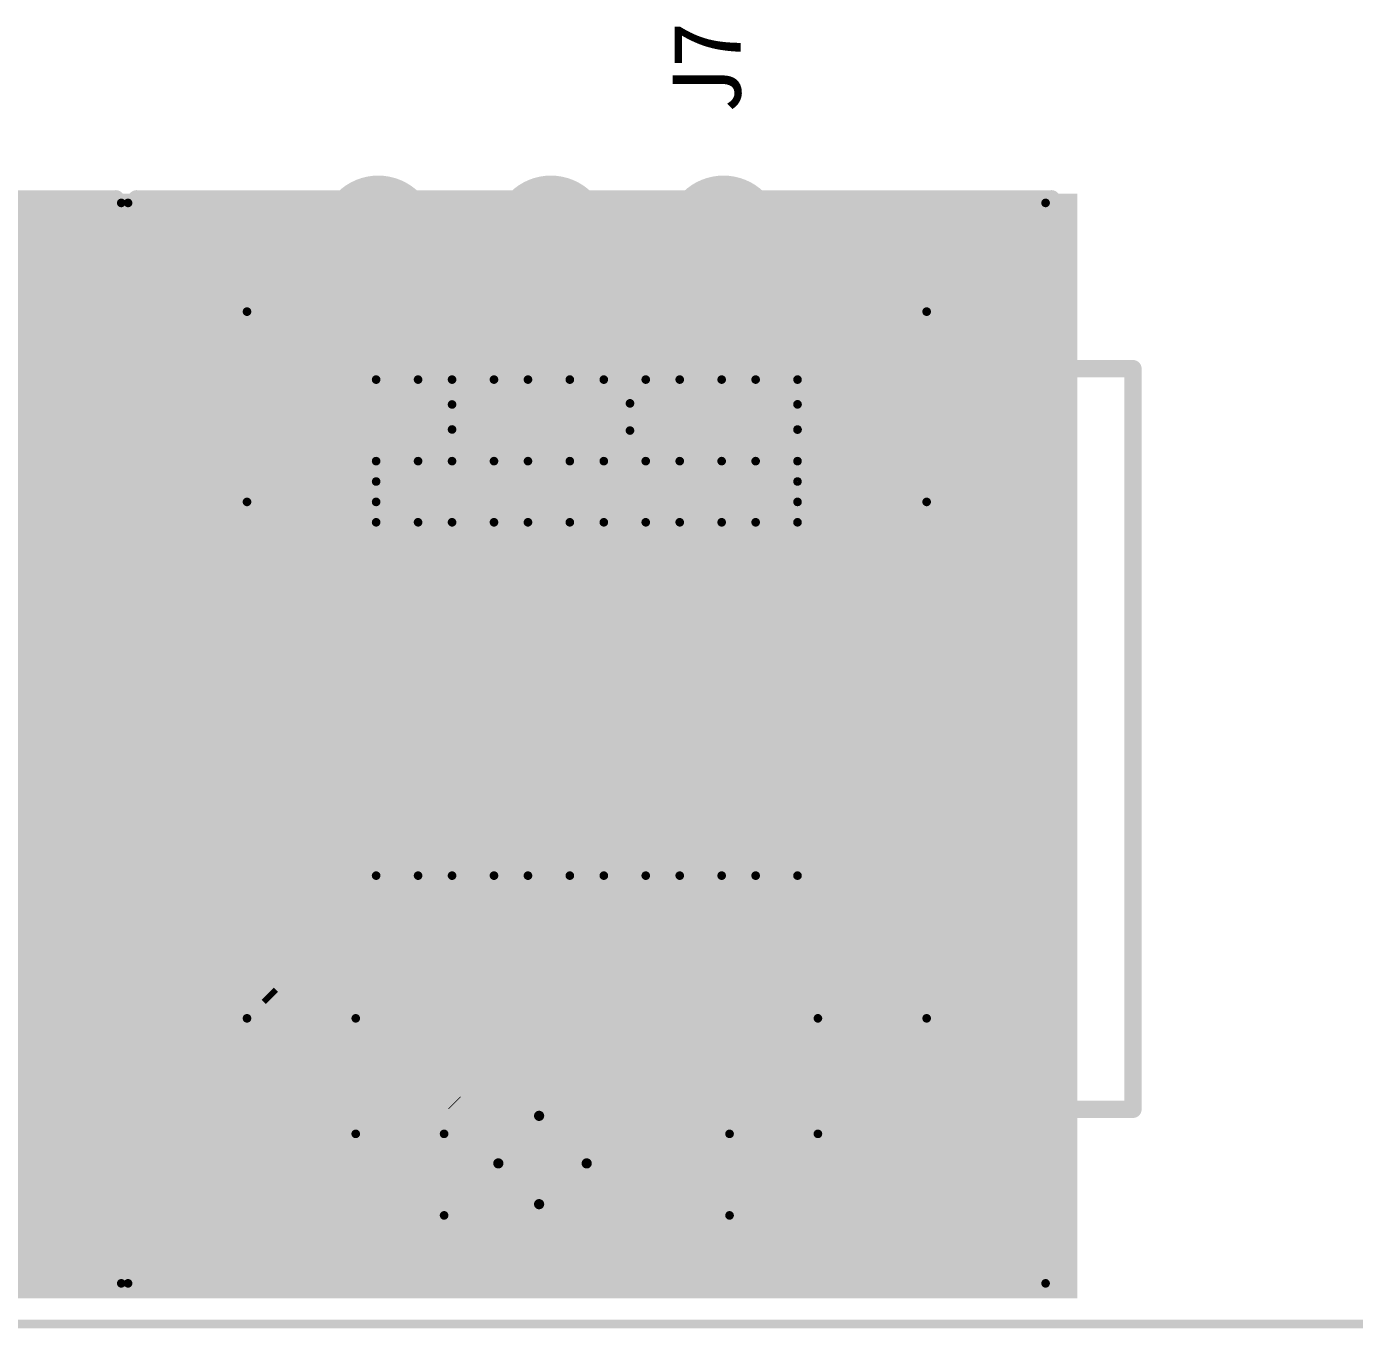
# Model space of a CAD drawing. Header units: millimetres. Extents: x 2043 to 2402, y 736 to 931.
# Drawn here: x 2241.62 to 2261.16, y 795.14 to 814.3 of the extents above; entities that cross this region are included whole.
import ezdxf

# ---------------------------------------------------------------- set-up
doc = ezdxf.new("R2010")
doc.units = ezdxf.units.MM
for name, color, linetype in [('BottomSolder', 6, 'Continuous'), ('TopOverlay', 2, 'Continuous'), ('TopSolder', 216, 'Continuous')]:
    doc.layers.add(name, color=color, linetype=linetype)
doc.styles.get("Standard").update_dxf_attribs({"font": '', "height": 0.8})
doc.styles.get('Standard').set_extended_font_data('SimHei')

# ---------------------------------------------------------------- blocks, each defined once
blk = doc.blocks.new('RJ11_10')
at = {"layer": 'BottomSolder'}
for points, const_width in [([(0.674, 4.978, 1), (2.526, 4.978, 1)], 1.852), ([(-5.326, 3.073, 1), (-4.474, 3.073, 1)], 0.852), ([(-7.866, 1.803, 1), (-7.014, 1.803, 1)], 0.852), ([(-5.326, 0.533, 1), (-4.474, 0.533, 1)], 0.852), ([(-7.866, -0.737, 1), (-7.014, -0.737, 1)], 0.852), ([(-5.326, -2.007, 1), (-4.474, -2.007, 1)], 0.852), ([(-7.866, -3.277, 1), (-7.014, -3.277, 1)], 0.852), ([(0.674, -5.182, 1), (2.526, -5.182, 1)], 1.852)]:
    blk.add_lwpolyline(points, format="xyb", close=True, dxfattribs=dict(at, const_width=const_width))
at = {"layer": 'TopOverlay', "const_width": 0.254}
for points in [[(5.45, 7.828), (-5.45, 7.828)], [(-5.45, 7.828), (-5.45, 6.628)], [(5.45, 7.828), (5.45, 6.628)], [(-7.95, 6.628), (-7.95, -6.832)], [(7.95, 6.628), (-7.95, 6.628)], [(7.95, 6.628), (7.95, -6.832)], [(-3.45, -4.902), (-3.45, 4.7)], [(3.75, 4.698), (-3.45, 4.7)], [(3.75, 4.698), (3.75, 3.708)], [(5.35, 3.698), (3.75, 3.708)], [(5.35, 3.698), (5.35, 1.956)], [(6.95, 1.948), (5.35, 1.956)], [(6.95, 1.948), (6.95, -2.152)], [(5.357, -2.152), (5.35, -2.159)], [(5.357, -2.152), (5.35, -2.159)], [(5.35, -2.159), (5.35, -3.902)], [(6.95, -2.152), (5.357, -2.152)], [(3.811, -3.902), (3.811, -4.841)], [(5.35, -3.902), (3.811, -3.902)], [(3.75, -4.902), (-3.45, -4.902)], [(3.811, -4.841), (3.75, -4.902)], [(7.95, -6.832), (-7.95, -6.832)], [(-5.45, -6.832), (-5.45, -8.032)], [(5.45, -6.832), (5.45, -8.032)], [(5.45, -8.032), (-5.45, -8.032)]]:
    blk.add_lwpolyline(points, dxfattribs=at)
at = {"layer": 'TopOverlay', "const_width": 0.127}
for points in [[(-5.514, 7.828, 1), (-5.387, 7.828, 1)], [(-5.514, 7.828, 1), (-5.387, 7.828, 1)], [(5.386, 7.828, 1), (5.513, 7.828, 1)], [(5.386, 7.828, 1), (5.513, 7.828, 1)], [(-8.014, 6.628, 1), (-7.887, 6.628, 1)], [(-8.014, 6.628, 1), (-7.887, 6.628, 1)], [(-5.514, 6.628, 1), (-5.387, 6.628, 1)], [(5.386, 6.628, 1), (5.513, 6.628, 1)], [(7.886, 6.628, 1), (8.013, 6.628, 1)], [(7.886, 6.628, 1), (8.013, 6.628, 1)], [(-3.514, 4.7, 1), (-3.387, 4.7, 1)], [(-3.514, 4.7, 1), (-3.387, 4.7, 1)], [(3.687, 4.698, 1), (3.814, 4.698, 1)], [(3.687, 4.698, 1), (3.814, 4.698, 1)], [(3.687, 3.708, 1), (3.814, 3.708, 1)], [(3.687, 3.708, 1), (3.814, 3.708, 1)], [(5.286, 3.698, 1), (5.413, 3.698, 1)], [(5.286, 3.698, 1), (5.413, 3.698, 1)], [(5.286, 1.956, 1), (5.413, 1.956, 1)], [(5.286, 1.956, 1), (5.413, 1.956, 1)], [(6.886, 1.948, 1), (7.013, 1.948, 1)], [(6.886, 1.948, 1), (7.013, 1.948, 1)], [(5.286, -2.159, 1), (5.413, -2.159, 1)], [(5.286, -2.159, 1), (5.413, -2.159, 1)], [(5.286, -2.159, 1), (5.413, -2.159, 1)], [(5.294, -2.152, 1), (5.421, -2.152, 1)], [(5.294, -2.152, 1), (5.421, -2.152, 1)], [(5.294, -2.152, 1), (5.421, -2.152, 1)], [(6.886, -2.152, 1), (7.013, -2.152, 1)], [(6.886, -2.152, 1), (7.013, -2.152, 1)], [(3.747, -3.902, 1), (3.874, -3.902, 1)], [(3.747, -3.902, 1), (3.874, -3.902, 1)], [(5.286, -3.902, 1), (5.413, -3.902, 1)], [(5.286, -3.902, 1), (5.413, -3.902, 1)], [(-3.514, -4.902, 1), (-3.387, -4.902, 1)], [(-3.514, -4.902, 1), (-3.387, -4.902, 1)], [(3.687, -4.902, 1), (3.814, -4.902, 1)], [(3.687, -4.902, 1), (3.814, -4.902, 1)], [(3.747, -4.841, 1), (3.874, -4.841, 1)], [(3.747, -4.841, 1), (3.874, -4.841, 1)], [(-8.014, -6.832, 1), (-7.887, -6.832, 1)], [(-8.014, -6.832, 1), (-7.887, -6.832, 1)], [(-5.514, -6.832, 1), (-5.387, -6.832, 1)], [(5.386, -6.832, 1), (5.513, -6.832, 1)], [(7.886, -6.832, 1), (8.013, -6.832, 1)], [(7.886, -6.832, 1), (8.013, -6.832, 1)], [(-5.514, -8.032, 1), (-5.387, -8.032, 1)], [(-5.514, -8.032, 1), (-5.387, -8.032, 1)], [(5.386, -8.032, 1), (5.513, -8.032, 1)], [(5.386, -8.032, 1), (5.513, -8.032, 1)]]:
    blk.add_lwpolyline(points, format="xyb", close=True, dxfattribs=at)
at = {"layer": 'TopSolder'}
for points, const_width in [([(0.674, 4.978, 1), (2.526, 4.978, 1)], 1.852), ([(-5.326, 3.073, 1), (-4.474, 3.073, 1)], 0.852), ([(-7.866, 1.803, 1), (-7.014, 1.803, 1)], 0.852), ([(-5.326, 0.533, 1), (-4.474, 0.533, 1)], 0.852), ([(-7.866, -0.737, 1), (-7.014, -0.737, 1)], 0.852), ([(-5.326, -2.007, 1), (-4.474, -2.007, 1)], 0.852), ([(-7.866, -3.277, 1), (-7.014, -3.277, 1)], 0.852), ([(0.674, -5.182, 1), (2.526, -5.182, 1)], 1.852)]:
    blk.add_lwpolyline(points, format="xyb", close=True, dxfattribs=dict(at, const_width=const_width))
blk = doc.blocks.new('RJ11_11')
at = {"layer": 'BottomSolder'}
for points, const_width in [([(0.674, 4.978, 1), (2.526, 4.978, 1)], 1.852), ([(-5.326, 3.073, 1), (-4.474, 3.073, 1)], 0.852), ([(-7.866, 1.803, 1), (-7.014, 1.803, 1)], 0.852), ([(-5.326, 0.533, 1), (-4.474, 0.533, 1)], 0.852), ([(-7.866, -0.737, 1), (-7.014, -0.737, 1)], 0.852), ([(-5.326, -2.007, 1), (-4.474, -2.007, 1)], 0.852), ([(-7.866, -3.277, 1), (-7.014, -3.277, 1)], 0.852), ([(0.674, -5.182, 1), (2.526, -5.182, 1)], 1.852)]:
    blk.add_lwpolyline(points, format="xyb", close=True, dxfattribs=dict(at, const_width=const_width))
at = {"layer": 'TopOverlay', "const_width": 0.254}
for points in [[(5.45, 7.828), (-5.45, 7.828)], [(-5.45, 7.828), (-5.45, 6.628)], [(5.45, 7.828), (5.45, 6.628)], [(-7.95, 6.628), (-7.95, -6.832)], [(7.95, 6.628), (-7.95, 6.628)], [(7.95, 6.628), (7.95, -6.832)], [(-3.45, -4.902), (-3.45, 4.7)], [(3.75, 4.698), (-3.45, 4.7)], [(3.75, 4.698), (3.75, 3.708)], [(5.35, 3.698), (3.75, 3.708)], [(5.35, 3.698), (5.35, 1.956)], [(6.95, 1.948), (5.35, 1.956)], [(6.95, 1.948), (6.95, -2.152)], [(5.357, -2.152), (5.35, -2.159)], [(5.357, -2.152), (5.35, -2.159)], [(5.35, -2.159), (5.35, -3.902)], [(6.95, -2.152), (5.357, -2.152)], [(3.811, -3.902), (3.811, -4.841)], [(5.35, -3.902), (3.811, -3.902)], [(3.75, -4.902), (-3.45, -4.902)], [(3.811, -4.841), (3.75, -4.902)], [(7.95, -6.832), (-7.95, -6.832)], [(-5.45, -6.832), (-5.45, -8.032)], [(5.45, -6.832), (5.45, -8.032)], [(5.45, -8.032), (-5.45, -8.032)]]:
    blk.add_lwpolyline(points, dxfattribs=at)
at = {"layer": 'TopOverlay', "const_width": 0.127}
for points in [[(-5.514, 7.828, 1), (-5.387, 7.828, 1)], [(-5.514, 7.828, 1), (-5.387, 7.828, 1)], [(5.386, 7.828, 1), (5.513, 7.828, 1)], [(5.386, 7.828, 1), (5.513, 7.828, 1)], [(-8.014, 6.628, 1), (-7.887, 6.628, 1)], [(-8.014, 6.628, 1), (-7.887, 6.628, 1)], [(-5.514, 6.628, 1), (-5.387, 6.628, 1)], [(5.386, 6.628, 1), (5.513, 6.628, 1)], [(7.886, 6.628, 1), (8.013, 6.628, 1)], [(7.886, 6.628, 1), (8.013, 6.628, 1)], [(-3.514, 4.7, 1), (-3.387, 4.7, 1)], [(-3.514, 4.7, 1), (-3.387, 4.7, 1)], [(3.687, 4.698, 1), (3.814, 4.698, 1)], [(3.687, 4.698, 1), (3.814, 4.698, 1)], [(3.687, 3.708, 1), (3.814, 3.708, 1)], [(3.687, 3.708, 1), (3.814, 3.708, 1)], [(5.286, 3.698, 1), (5.413, 3.698, 1)], [(5.286, 3.698, 1), (5.413, 3.698, 1)], [(5.286, 1.956, 1), (5.413, 1.956, 1)], [(5.286, 1.956, 1), (5.413, 1.956, 1)], [(6.886, 1.948, 1), (7.013, 1.948, 1)], [(6.886, 1.948, 1), (7.013, 1.948, 1)], [(5.286, -2.159, 1), (5.413, -2.159, 1)], [(5.286, -2.159, 1), (5.413, -2.159, 1)], [(5.286, -2.159, 1), (5.413, -2.159, 1)], [(5.294, -2.152, 1), (5.421, -2.152, 1)], [(5.294, -2.152, 1), (5.421, -2.152, 1)], [(5.294, -2.152, 1), (5.421, -2.152, 1)], [(6.886, -2.152, 1), (7.013, -2.152, 1)], [(6.886, -2.152, 1), (7.013, -2.152, 1)], [(3.747, -3.902, 1), (3.874, -3.902, 1)], [(3.747, -3.902, 1), (3.874, -3.902, 1)], [(5.286, -3.902, 1), (5.413, -3.902, 1)], [(5.286, -3.902, 1), (5.413, -3.902, 1)], [(-3.514, -4.902, 1), (-3.387, -4.902, 1)], [(-3.514, -4.902, 1), (-3.387, -4.902, 1)], [(3.687, -4.902, 1), (3.814, -4.902, 1)], [(3.687, -4.902, 1), (3.814, -4.902, 1)], [(3.747, -4.841, 1), (3.874, -4.841, 1)], [(3.747, -4.841, 1), (3.874, -4.841, 1)], [(-8.014, -6.832, 1), (-7.887, -6.832, 1)], [(-8.014, -6.832, 1), (-7.887, -6.832, 1)], [(-5.514, -6.832, 1), (-5.387, -6.832, 1)], [(5.386, -6.832, 1), (5.513, -6.832, 1)], [(7.886, -6.832, 1), (8.013, -6.832, 1)], [(7.886, -6.832, 1), (8.013, -6.832, 1)], [(-5.514, -8.032, 1), (-5.387, -8.032, 1)], [(-5.514, -8.032, 1), (-5.387, -8.032, 1)], [(5.386, -8.032, 1), (5.513, -8.032, 1)], [(5.386, -8.032, 1), (5.513, -8.032, 1)]]:
    blk.add_lwpolyline(points, format="xyb", close=True, dxfattribs=at)
at = {"layer": 'TopSolder'}
for points, const_width in [([(0.674, 4.978, 1), (2.526, 4.978, 1)], 1.852), ([(-5.326, 3.073, 1), (-4.474, 3.073, 1)], 0.852), ([(-7.866, 1.803, 1), (-7.014, 1.803, 1)], 0.852), ([(-5.326, 0.533, 1), (-4.474, 0.533, 1)], 0.852), ([(-7.866, -0.737, 1), (-7.014, -0.737, 1)], 0.852), ([(-5.326, -2.007, 1), (-4.474, -2.007, 1)], 0.852), ([(-7.866, -3.277, 1), (-7.014, -3.277, 1)], 0.852), ([(0.674, -5.182, 1), (2.526, -5.182, 1)], 1.852)]:
    blk.add_lwpolyline(points, format="xyb", close=True, dxfattribs=dict(at, const_width=const_width))

msp = doc.modelspace()

# ---------------------------------------------------------------- linework, layer by layer
at = {"color": 7}
for points, const_width in [([(2243.015, 811.703), (2229.515, 811.703)], 0.128), ([(2243.015, 811.703), (2229.515, 811.703)], 0.128), ([(2243.015, 795.803), (2243.015, 811.703)], 0.128), ([(2243.115, 795.803), (2243.115, 811.703)], 0.128), ([(2256.615, 811.703), (2243.115, 811.703)], 0.128), ([(2256.615, 811.703), (2243.115, 811.703)], 0.128), ([(2256.615, 795.803), (2256.615, 811.703)], 0.128), ([(2256.615, 795.803), (2256.615, 811.703)], 0.128), ([(2244.865, 799.703), (2244.865, 810.103)], 0.128), ([(2254.865, 810.103), (2244.865, 810.103)], 0.128), ([(2244.865, 799.703), (2244.865, 810.103)], 0.128), ([(2254.865, 810.103), (2244.865, 810.103)], 0.128), ([(2254.865, 799.703), (2254.865, 810.103)], 0.128), ([(2254.865, 799.703), (2254.865, 810.103)], 0.128), ([(2246.765, 807.303), (2246.765, 809.103)], 0.128), ([(2252.965, 809.103), (2246.765, 809.103)], 0.128), ([(2246.765, 807.303), (2246.765, 809.103)], 0.128), ([(2252.965, 809.103), (2246.765, 809.103)], 0.128), ([(2247.382, 807.903), (2247.382, 809.103)], 0.128), ([(2247.382, 807.903), (2247.382, 809.103)], 0.128), ([(2247.882, 807.903), (2247.882, 809.103)], 0.128), ([(2247.882, 807.903), (2247.882, 809.103)], 0.128), ([(2248.499, 807.903), (2248.499, 809.103)], 0.128), ([(2248.499, 807.903), (2248.499, 809.103)], 0.128), ([(2248.999, 807.903), (2248.999, 809.103)], 0.128), ([(2248.999, 807.903), (2248.999, 809.103)], 0.128), ([(2249.615, 807.903), (2249.615, 809.103)], 0.128), ([(2249.615, 807.903), (2249.615, 809.103)], 0.128), ([(2250.115, 807.903), (2250.115, 809.103)], 0.128), ([(2250.115, 807.903), (2250.115, 809.103)], 0.128), ([(2250.732, 807.903), (2250.732, 809.103)], 0.128), ([(2250.732, 807.903), (2250.732, 809.103)], 0.128), ([(2251.232, 807.903), (2251.232, 809.103)], 0.128), ([(2251.232, 807.903), (2251.232, 809.103)], 0.128), ([(2251.849, 807.903), (2251.849, 809.103)], 0.128), ([(2251.849, 807.903), (2251.849, 809.103)], 0.128), ([(2252.349, 807.903), (2252.349, 809.103)], 0.128), ([(2252.349, 807.903), (2252.349, 809.103)], 0.128), ([(2252.965, 807.303), (2252.965, 809.103)], 0.128), ([(2252.965, 807.303), (2252.965, 809.103)], 0.128), ([(2247.382, 807.903), (2246.765, 807.903)], 0.128), ([(2247.382, 807.903), (2246.765, 807.903)], 0.128), ([(2248.499, 807.903), (2247.882, 807.903)], 0.128), ([(2248.499, 807.903), (2247.882, 807.903)], 0.128), ([(2249.615, 807.903), (2248.999, 807.903)], 0.128), ([(2249.615, 807.903), (2248.999, 807.903)], 0.128), ([(2250.732, 807.903), (2250.115, 807.903)], 0.128), ([(2250.732, 807.903), (2250.115, 807.903)], 0.128), ([(2251.849, 807.903), (2251.232, 807.903)], 0.128), ([(2251.849, 807.903), (2251.232, 807.903)], 0.128), ([(2252.965, 807.903), (2252.349, 807.903)], 0.128), ([(2252.965, 807.903), (2252.349, 807.903)], 0.128), ([(2252.965, 807.603), (2246.765, 807.603)], 0.128), ([(2252.965, 807.603), (2246.765, 807.603)], 0.128), ([(2246.765, 807.303), (2244.865, 807.303)], 0.128), ([(2246.765, 807.303), (2244.865, 807.303)], 0.128), ([(2254.865, 807.303), (2252.965, 807.303)], 0.128), ([(2254.865, 807.303), (2252.965, 807.303)], 0.128), ([(2246.765, 801.803), (2246.765, 807.003)], 0.128), ([(2247.382, 807.003), (2246.765, 807.003)], 0.128), ([(2246.765, 801.803), (2246.765, 807.003)], 0.128), ([(2247.382, 807.003), (2246.765, 807.003)], 0.128), ([(2247.382, 801.803), (2247.382, 807.003)], 0.128), ([(2247.382, 801.803), (2247.382, 807.003)], 0.128), ([(2247.882, 801.803), (2247.882, 807.003)], 0.128), ([(2248.499, 807.003), (2247.882, 807.003)], 0.128), ([(2247.882, 801.803), (2247.882, 807.003)], 0.128), ([(2248.499, 807.003), (2247.882, 807.003)], 0.128), ([(2248.499, 801.803), (2248.499, 807.003)], 0.128), ([(2248.499, 801.803), (2248.499, 807.003)], 0.128), ([(2248.999, 801.803), (2248.999, 807.003)], 0.128), ([(2249.615, 807.003), (2248.999, 807.003)], 0.128), ([(2248.999, 801.803), (2248.999, 807.003)], 0.128), ([(2249.615, 807.003), (2248.999, 807.003)], 0.128), ([(2249.615, 801.803), (2249.615, 807.003)], 0.128), ([(2249.615, 801.803), (2249.615, 807.003)], 0.128), ([(2250.115, 801.803), (2250.115, 807.003)], 0.128), ([(2250.732, 807.003), (2250.115, 807.003)], 0.128), ([(2250.115, 801.803), (2250.115, 807.003)], 0.128), ([(2250.732, 807.003), (2250.115, 807.003)], 0.128), ([(2250.732, 801.803), (2250.732, 807.003)], 0.128), ([(2250.732, 801.803), (2250.732, 807.003)], 0.128), ([(2251.232, 801.803), (2251.232, 807.003)], 0.128), ([(2251.849, 807.003), (2251.232, 807.003)], 0.128), ([(2251.232, 801.803), (2251.232, 807.003)], 0.128), ([(2251.849, 807.003), (2251.232, 807.003)], 0.128), ([(2251.849, 801.803), (2251.849, 807.003)], 0.128), ([(2251.849, 801.803), (2251.849, 807.003)], 0.128), ([(2252.349, 801.803), (2252.349, 807.003)], 0.128), ([(2252.965, 807.003), (2252.349, 807.003)], 0.128), ([(2252.349, 801.803), (2252.349, 807.003)], 0.128), ([(2252.965, 807.003), (2252.349, 807.003)], 0.128), ([(2252.965, 801.803), (2252.965, 807.003)], 0.128), ([(2252.965, 801.803), (2252.965, 807.003)], 0.128), ([(2247.382, 801.803), (2246.765, 801.803)], 0.128), ([(2247.382, 801.803), (2246.765, 801.803)], 0.128), ([(2248.499, 801.803), (2247.882, 801.803)], 0.128), ([(2248.499, 801.803), (2247.882, 801.803)], 0.128), ([(2249.615, 801.803), (2248.999, 801.803)], 0.128), ([(2249.615, 801.803), (2248.999, 801.803)], 0.128), ([(2250.732, 801.803), (2250.115, 801.803)], 0.128), ([(2250.732, 801.803), (2250.115, 801.803)], 0.128), ([(2251.849, 801.803), (2251.232, 801.803)], 0.128), ([(2251.849, 801.803), (2251.232, 801.803)], 0.128), ([(2252.965, 801.803), (2252.349, 801.803)], 0.128), ([(2252.965, 801.803), (2252.349, 801.803)], 0.128), ([(2246.465, 799.703), (2244.865, 799.703)], 0.128), ([(2246.465, 799.703), (2244.865, 799.703)], 0.128), ([(2246.465, 798.003), (2246.465, 799.703)], 0.128), ([(2246.465, 798.003), (2246.465, 799.703)], 0.128), ([(2253.265, 798.003), (2253.265, 799.703)], 0.128), ([(2254.865, 799.703), (2253.265, 799.703)], 0.128), ([(2253.265, 798.003), (2253.265, 799.703)], 0.128), ([(2254.865, 799.703), (2253.265, 799.703)], 0.128), ([(2249.163, 796.967), (2249.163, 798.267)], 0.15), ([(2247.765, 798.003), (2246.465, 798.003)], 0.128), ([(2247.765, 798.003), (2246.465, 798.003)], 0.128), ([(2247.765, 796.803), (2247.765, 798.003)], 0.128), ([(2247.765, 796.803), (2247.765, 798.003)], 0.128), ([(2251.965, 796.803), (2251.965, 798.003)], 0.128), ([(2253.265, 798.003), (2251.965, 798.003)], 0.128), ([(2251.965, 796.803), (2251.965, 798.003)], 0.128), ([(2253.265, 798.003), (2251.965, 798.003)], 0.128), ([(2249.863, 797.567), (2248.563, 797.567)], 0.15), ([(2251.965, 796.803), (2247.765, 796.803)], 0.128), ([(2251.965, 796.803), (2247.765, 796.803)], 0.128), ([(2243.015, 795.803), (2229.515, 795.803)], 0.128), ([(2256.615, 795.803), (2243.115, 795.803)], 0.128), ([(2256.615, 795.803), (2243.115, 795.803)], 0.128), ([(2298.815, 795.203), (2083.815, 795.203)], 0.128)]:
    msp.add_lwpolyline(points, dxfattribs=dict(at, const_width=const_width))
for points, const_width in [([(2243.015, 811.671, 1), (2243.015, 811.734, 1)], 0.0638), ([(2243.015, 811.671, 1), (2243.015, 811.734, 1)], 0.0638), ([(2243.015, 811.671, 1), (2243.015, 811.734, 1)], 0.0638), ([(2243.115, 811.671, 1), (2243.115, 811.734, 1)], 0.0638), ([(2243.115, 811.671, 1), (2243.115, 811.734, 1)], 0.0638), ([(2243.115, 811.671, 1), (2243.115, 811.734, 1)], 0.0638), ([(2256.615, 811.671, 1), (2256.615, 811.734, 1)], 0.0638), ([(2256.615, 811.671, 1), (2256.615, 811.734, 1)], 0.0638), ([(2256.615, 811.671, 1), (2256.615, 811.734, 1)], 0.0638), ([(2256.615, 811.671, 1), (2256.615, 811.734, 1)], 0.0638), ([(2244.865, 810.071, 1), (2244.865, 810.134, 1)], 0.0638), ([(2244.865, 810.071, 1), (2244.865, 810.134, 1)], 0.0638), ([(2244.865, 810.071, 1), (2244.865, 810.134, 1)], 0.0638), ([(2244.865, 810.071, 1), (2244.865, 810.134, 1)], 0.0638), ([(2254.865, 810.071, 1), (2254.865, 810.134, 1)], 0.0638), ([(2254.865, 810.071, 1), (2254.865, 810.134, 1)], 0.0638), ([(2254.865, 810.071, 1), (2254.865, 810.134, 1)], 0.0638), ([(2254.865, 810.071, 1), (2254.865, 810.134, 1)], 0.0638), ([(2246.765, 809.071, 1), (2246.765, 809.134, 1)], 0.0638), ([(2246.765, 809.071, 1), (2246.765, 809.134, 1)], 0.0638), ([(2246.765, 809.071, 1), (2246.765, 809.134, 1)], 0.0638), ([(2246.765, 809.071, 1), (2246.765, 809.134, 1)], 0.0638), ([(2247.382, 809.071, 1), (2247.382, 809.134, 1)], 0.0638), ([(2247.382, 809.071, 1), (2247.382, 809.134, 1)], 0.0638), ([(2247.882, 809.071, 1), (2247.882, 809.134, 1)], 0.0638), ([(2247.882, 809.071, 1), (2247.882, 809.134, 1)], 0.0638), ([(2248.499, 809.071, 1), (2248.499, 809.134, 1)], 0.0638), ([(2248.499, 809.071, 1), (2248.499, 809.134, 1)], 0.0638), ([(2248.999, 809.071, 1), (2248.999, 809.134, 1)], 0.0638), ([(2248.999, 809.071, 1), (2248.999, 809.134, 1)], 0.0638), ([(2249.615, 809.071, 1), (2249.615, 809.134, 1)], 0.0638), ([(2249.615, 809.071, 1), (2249.615, 809.134, 1)], 0.0638), ([(2250.115, 809.071, 1), (2250.115, 809.134, 1)], 0.0638), ([(2250.115, 809.071, 1), (2250.115, 809.134, 1)], 0.0638), ([(2250.732, 809.071, 1), (2250.732, 809.134, 1)], 0.0638), ([(2250.732, 809.071, 1), (2250.732, 809.134, 1)], 0.0638), ([(2251.232, 809.071, 1), (2251.232, 809.134, 1)], 0.0638), ([(2251.232, 809.071, 1), (2251.232, 809.134, 1)], 0.0638), ([(2251.849, 809.071, 1), (2251.849, 809.134, 1)], 0.0638), ([(2251.849, 809.071, 1), (2251.849, 809.134, 1)], 0.0638), ([(2252.349, 809.071, 1), (2252.349, 809.134, 1)], 0.0638), ([(2252.349, 809.071, 1), (2252.349, 809.134, 1)], 0.0638), ([(2252.965, 809.071, 1), (2252.965, 809.134, 1)], 0.0638), ([(2252.965, 809.071, 1), (2252.965, 809.134, 1)], 0.0638), ([(2252.965, 809.071, 1), (2252.965, 809.134, 1)], 0.0638), ([(2252.965, 809.071, 1), (2252.965, 809.134, 1)], 0.0638), ([(2247.882, 808.705, 1), (2247.882, 808.768, 1)], 0.0638), ([(2247.882, 808.705, 1), (2247.882, 808.768, 1)], 0.0638), ([(2250.5, 808.753, 1), (2250.5, 808.353, 1)], 0.128), ([(2250.5, 808.753, 1), (2250.5, 808.353, 1)], 0.128), ([(2250.5, 808.721, 1), (2250.5, 808.784, 1)], 0.0638), ([(2250.5, 808.721, 1), (2250.5, 808.784, 1)], 0.0638), ([(2252.965, 808.706, 1), (2252.965, 808.77, 1)], 0.0638), ([(2252.965, 808.706, 1), (2252.965, 808.77, 1)], 0.0638), ([(2247.882, 808.337, 1), (2247.882, 808.4, 1)], 0.0638), ([(2247.882, 808.337, 1), (2247.882, 808.4, 1)], 0.0638), ([(2250.5, 808.321, 1), (2250.5, 808.384, 1)], 0.0638), ([(2250.5, 808.321, 1), (2250.5, 808.384, 1)], 0.0638), ([(2252.965, 808.335, 1), (2252.965, 808.399, 1)], 0.0638), ([(2252.965, 808.335, 1), (2252.965, 808.399, 1)], 0.0638), ([(2246.765, 807.871, 1), (2246.765, 807.934, 1)], 0.0638), ([(2246.765, 807.871, 1), (2246.765, 807.934, 1)], 0.0638), ([(2247.382, 807.871, 1), (2247.382, 807.934, 1)], 0.0638), ([(2247.382, 807.871, 1), (2247.382, 807.934, 1)], 0.0638), ([(2247.382, 807.871, 1), (2247.382, 807.934, 1)], 0.0638), ([(2247.382, 807.871, 1), (2247.382, 807.934, 1)], 0.0638), ([(2247.882, 807.871, 1), (2247.882, 807.934, 1)], 0.0638), ([(2247.882, 807.871, 1), (2247.882, 807.934, 1)], 0.0638), ([(2247.882, 807.871, 1), (2247.882, 807.934, 1)], 0.0638), ([(2247.882, 807.871, 1), (2247.882, 807.934, 1)], 0.0638), ([(2248.499, 807.871, 1), (2248.499, 807.934, 1)], 0.0638), ([(2248.499, 807.871, 1), (2248.499, 807.934, 1)], 0.0638), ([(2248.499, 807.871, 1), (2248.499, 807.934, 1)], 0.0638), ([(2248.499, 807.871, 1), (2248.499, 807.934, 1)], 0.0638), ([(2248.999, 807.871, 1), (2248.999, 807.934, 1)], 0.0638), ([(2248.999, 807.871, 1), (2248.999, 807.934, 1)], 0.0638), ([(2248.999, 807.871, 1), (2248.999, 807.934, 1)], 0.0638), ([(2248.999, 807.871, 1), (2248.999, 807.934, 1)], 0.0638), ([(2249.615, 807.871, 1), (2249.615, 807.934, 1)], 0.0638), ([(2249.615, 807.871, 1), (2249.615, 807.934, 1)], 0.0638), ([(2249.615, 807.871, 1), (2249.615, 807.934, 1)], 0.0638), ([(2249.615, 807.871, 1), (2249.615, 807.934, 1)], 0.0638), ([(2250.115, 807.871, 1), (2250.115, 807.934, 1)], 0.0638), ([(2250.115, 807.871, 1), (2250.115, 807.934, 1)], 0.0638), ([(2250.115, 807.871, 1), (2250.115, 807.934, 1)], 0.0638), ([(2250.115, 807.871, 1), (2250.115, 807.934, 1)], 0.0638), ([(2250.732, 807.871, 1), (2250.732, 807.934, 1)], 0.0638), ([(2250.732, 807.871, 1), (2250.732, 807.934, 1)], 0.0638), ([(2250.732, 807.871, 1), (2250.732, 807.934, 1)], 0.0638), ([(2250.732, 807.871, 1), (2250.732, 807.934, 1)], 0.0638), ([(2251.232, 807.871, 1), (2251.232, 807.934, 1)], 0.0638), ([(2251.232, 807.871, 1), (2251.232, 807.934, 1)], 0.0638), ([(2251.232, 807.871, 1), (2251.232, 807.934, 1)], 0.0638), ([(2251.232, 807.871, 1), (2251.232, 807.934, 1)], 0.0638), ([(2251.849, 807.871, 1), (2251.849, 807.934, 1)], 0.0638), ([(2251.849, 807.871, 1), (2251.849, 807.934, 1)], 0.0638), ([(2251.849, 807.871, 1), (2251.849, 807.934, 1)], 0.0638), ([(2251.849, 807.871, 1), (2251.849, 807.934, 1)], 0.0638), ([(2252.349, 807.871, 1), (2252.349, 807.934, 1)], 0.0638), ([(2252.349, 807.871, 1), (2252.349, 807.934, 1)], 0.0638), ([(2252.349, 807.871, 1), (2252.349, 807.934, 1)], 0.0638), ([(2252.349, 807.871, 1), (2252.349, 807.934, 1)], 0.0638), ([(2252.965, 807.871, 1), (2252.965, 807.934, 1)], 0.0638), ([(2252.965, 807.871, 1), (2252.965, 807.934, 1)], 0.0638), ([(2246.765, 807.571, 1), (2246.765, 807.634, 1)], 0.0638), ([(2246.765, 807.571, 1), (2246.765, 807.634, 1)], 0.0638), ([(2252.965, 807.571, 1), (2252.965, 807.634, 1)], 0.0638), ([(2252.965, 807.571, 1), (2252.965, 807.634, 1)], 0.0638), ([(2244.865, 807.271, 1), (2244.865, 807.334, 1)], 0.0638), ([(2244.865, 807.271, 1), (2244.865, 807.334, 1)], 0.0638), ([(2246.765, 807.271, 1), (2246.765, 807.334, 1)], 0.0638), ([(2246.765, 807.271, 1), (2246.765, 807.334, 1)], 0.0638), ([(2246.765, 807.271, 1), (2246.765, 807.334, 1)], 0.0638), ([(2246.765, 807.271, 1), (2246.765, 807.334, 1)], 0.0638), ([(2252.965, 807.271, 1), (2252.965, 807.334, 1)], 0.0638), ([(2252.965, 807.271, 1), (2252.965, 807.334, 1)], 0.0638), ([(2252.965, 807.271, 1), (2252.965, 807.334, 1)], 0.0638), ([(2252.965, 807.271, 1), (2252.965, 807.334, 1)], 0.0638), ([(2254.865, 807.271, 1), (2254.865, 807.334, 1)], 0.0638), ([(2254.865, 807.271, 1), (2254.865, 807.334, 1)], 0.0638), ([(2246.765, 806.971, 1), (2246.765, 807.034, 1)], 0.0638), ([(2246.765, 806.971, 1), (2246.765, 807.034, 1)], 0.0638), ([(2246.765, 806.971, 1), (2246.765, 807.034, 1)], 0.0638), ([(2246.765, 806.971, 1), (2246.765, 807.034, 1)], 0.0638), ([(2247.382, 806.971, 1), (2247.382, 807.034, 1)], 0.0638), ([(2247.382, 806.971, 1), (2247.382, 807.034, 1)], 0.0638), ([(2247.382, 806.971, 1), (2247.382, 807.034, 1)], 0.0638), ([(2247.382, 806.971, 1), (2247.382, 807.034, 1)], 0.0638), ([(2247.882, 806.971, 1), (2247.882, 807.034, 1)], 0.0638), ([(2247.882, 806.971, 1), (2247.882, 807.034, 1)], 0.0638), ([(2247.882, 806.971, 1), (2247.882, 807.034, 1)], 0.0638), ([(2247.882, 806.971, 1), (2247.882, 807.034, 1)], 0.0638), ([(2248.499, 806.971, 1), (2248.499, 807.034, 1)], 0.0638), ([(2248.499, 806.971, 1), (2248.499, 807.034, 1)], 0.0638), ([(2248.499, 806.971, 1), (2248.499, 807.034, 1)], 0.0638), ([(2248.499, 806.971, 1), (2248.499, 807.034, 1)], 0.0638), ([(2248.999, 806.971, 1), (2248.999, 807.034, 1)], 0.0638), ([(2248.999, 806.971, 1), (2248.999, 807.034, 1)], 0.0638), ([(2248.999, 806.971, 1), (2248.999, 807.034, 1)], 0.0638), ([(2248.999, 806.971, 1), (2248.999, 807.034, 1)], 0.0638), ([(2249.615, 806.971, 1), (2249.615, 807.034, 1)], 0.0638), ([(2249.615, 806.971, 1), (2249.615, 807.034, 1)], 0.0638), ([(2249.615, 806.971, 1), (2249.615, 807.034, 1)], 0.0638), ([(2249.615, 806.971, 1), (2249.615, 807.034, 1)], 0.0638), ([(2250.115, 806.971, 1), (2250.115, 807.034, 1)], 0.0638), ([(2250.115, 806.971, 1), (2250.115, 807.034, 1)], 0.0638), ([(2250.115, 806.971, 1), (2250.115, 807.034, 1)], 0.0638), ([(2250.115, 806.971, 1), (2250.115, 807.034, 1)], 0.0638), ([(2250.732, 806.971, 1), (2250.732, 807.034, 1)], 0.0638), ([(2250.732, 806.971, 1), (2250.732, 807.034, 1)], 0.0638), ([(2250.732, 806.971, 1), (2250.732, 807.034, 1)], 0.0638), ([(2250.732, 806.971, 1), (2250.732, 807.034, 1)], 0.0638), ([(2251.232, 806.971, 1), (2251.232, 807.034, 1)], 0.0638), ([(2251.232, 806.971, 1), (2251.232, 807.034, 1)], 0.0638), ([(2251.232, 806.971, 1), (2251.232, 807.034, 1)], 0.0638), ([(2251.232, 806.971, 1), (2251.232, 807.034, 1)], 0.0638), ([(2251.849, 806.971, 1), (2251.849, 807.034, 1)], 0.0638), ([(2251.849, 806.971, 1), (2251.849, 807.034, 1)], 0.0638), ([(2251.849, 806.971, 1), (2251.849, 807.034, 1)], 0.0638), ([(2251.849, 806.971, 1), (2251.849, 807.034, 1)], 0.0638), ([(2252.349, 806.971, 1), (2252.349, 807.034, 1)], 0.0638), ([(2252.349, 806.971, 1), (2252.349, 807.034, 1)], 0.0638), ([(2252.349, 806.971, 1), (2252.349, 807.034, 1)], 0.0638), ([(2252.349, 806.971, 1), (2252.349, 807.034, 1)], 0.0638), ([(2252.965, 806.971, 1), (2252.965, 807.034, 1)], 0.0638), ([(2252.965, 806.971, 1), (2252.965, 807.034, 1)], 0.0638), ([(2252.965, 806.971, 1), (2252.965, 807.034, 1)], 0.0638), ([(2252.965, 806.971, 1), (2252.965, 807.034, 1)], 0.0638), ([(2246.765, 801.771, 1), (2246.765, 801.834, 1)], 0.0638), ([(2246.765, 801.771, 1), (2246.765, 801.834, 1)], 0.0638), ([(2246.765, 801.771, 1), (2246.765, 801.834, 1)], 0.0638), ([(2246.765, 801.771, 1), (2246.765, 801.834, 1)], 0.0638), ([(2247.382, 801.771, 1), (2247.382, 801.834, 1)], 0.0638), ([(2247.382, 801.771, 1), (2247.382, 801.834, 1)], 0.0638), ([(2247.382, 801.771, 1), (2247.382, 801.834, 1)], 0.0638), ([(2247.382, 801.771, 1), (2247.382, 801.834, 1)], 0.0638), ([(2247.882, 801.771, 1), (2247.882, 801.834, 1)], 0.0638), ([(2247.882, 801.771, 1), (2247.882, 801.834, 1)], 0.0638), ([(2247.882, 801.771, 1), (2247.882, 801.834, 1)], 0.0638), ([(2247.882, 801.771, 1), (2247.882, 801.834, 1)], 0.0638), ([(2248.499, 801.771, 1), (2248.499, 801.834, 1)], 0.0638), ([(2248.499, 801.771, 1), (2248.499, 801.834, 1)], 0.0638), ([(2248.499, 801.771, 1), (2248.499, 801.834, 1)], 0.0638), ([(2248.499, 801.771, 1), (2248.499, 801.834, 1)], 0.0638), ([(2248.999, 801.771, 1), (2248.999, 801.834, 1)], 0.0638), ([(2248.999, 801.771, 1), (2248.999, 801.834, 1)], 0.0638), ([(2248.999, 801.771, 1), (2248.999, 801.834, 1)], 0.0638), ([(2248.999, 801.771, 1), (2248.999, 801.834, 1)], 0.0638), ([(2249.615, 801.771, 1), (2249.615, 801.834, 1)], 0.0638), ([(2249.615, 801.771, 1), (2249.615, 801.834, 1)], 0.0638), ([(2249.615, 801.771, 1), (2249.615, 801.834, 1)], 0.0638), ([(2249.615, 801.771, 1), (2249.615, 801.834, 1)], 0.0638), ([(2250.115, 801.771, 1), (2250.115, 801.834, 1)], 0.0638), ([(2250.115, 801.771, 1), (2250.115, 801.834, 1)], 0.0638), ([(2250.115, 801.771, 1), (2250.115, 801.834, 1)], 0.0638), ([(2250.115, 801.771, 1), (2250.115, 801.834, 1)], 0.0638), ([(2250.732, 801.771, 1), (2250.732, 801.834, 1)], 0.0638), ([(2250.732, 801.771, 1), (2250.732, 801.834, 1)], 0.0638), ([(2250.732, 801.771, 1), (2250.732, 801.834, 1)], 0.0638), ([(2250.732, 801.771, 1), (2250.732, 801.834, 1)], 0.0638), ([(2251.232, 801.771, 1), (2251.232, 801.834, 1)], 0.0638), ([(2251.232, 801.771, 1), (2251.232, 801.834, 1)], 0.0638), ([(2251.232, 801.771, 1), (2251.232, 801.834, 1)], 0.0638), ([(2251.232, 801.771, 1), (2251.232, 801.834, 1)], 0.0638), ([(2251.849, 801.771, 1), (2251.849, 801.834, 1)], 0.0638), ([(2251.849, 801.771, 1), (2251.849, 801.834, 1)], 0.0638), ([(2251.849, 801.771, 1), (2251.849, 801.834, 1)], 0.0638), ([(2251.849, 801.771, 1), (2251.849, 801.834, 1)], 0.0638), ([(2252.349, 801.771, 1), (2252.349, 801.834, 1)], 0.0638), ([(2252.349, 801.771, 1), (2252.349, 801.834, 1)], 0.0638), ([(2252.349, 801.771, 1), (2252.349, 801.834, 1)], 0.0638), ([(2252.349, 801.771, 1), (2252.349, 801.834, 1)], 0.0638), ([(2252.965, 801.771, 1), (2252.965, 801.834, 1)], 0.0638), ([(2252.965, 801.771, 1), (2252.965, 801.834, 1)], 0.0638), ([(2252.965, 801.771, 1), (2252.965, 801.834, 1)], 0.0638), ([(2252.965, 801.771, 1), (2252.965, 801.834, 1)], 0.0638), ([(2244.865, 799.671, 1), (2244.865, 799.734, 1)], 0.0638), ([(2244.865, 799.671, 1), (2244.865, 799.734, 1)], 0.0638), ([(2244.865, 799.671, 1), (2244.865, 799.734, 1)], 0.0638), ([(2244.865, 799.671, 1), (2244.865, 799.734, 1)], 0.0638), ([(2246.465, 799.671, 1), (2246.465, 799.734, 1)], 0.0638), ([(2246.465, 799.671, 1), (2246.465, 799.734, 1)], 0.0638), ([(2246.465, 799.671, 1), (2246.465, 799.734, 1)], 0.0638), ([(2246.465, 799.671, 1), (2246.465, 799.734, 1)], 0.0638), ([(2253.265, 799.671, 1), (2253.265, 799.734, 1)], 0.0638), ([(2253.265, 799.671, 1), (2253.265, 799.734, 1)], 0.0638), ([(2253.265, 799.671, 1), (2253.265, 799.734, 1)], 0.0638), ([(2253.265, 799.671, 1), (2253.265, 799.734, 1)], 0.0638), ([(2254.865, 799.671, 1), (2254.865, 799.734, 1)], 0.0638), ([(2254.865, 799.671, 1), (2254.865, 799.734, 1)], 0.0638), ([(2254.865, 799.671, 1), (2254.865, 799.734, 1)], 0.0638), ([(2254.865, 799.671, 1), (2254.865, 799.734, 1)], 0.0638), ([(2249.163, 798.23, 1), (2249.163, 798.305, 1)], 0.075), ([(2246.465, 797.971, 1), (2246.465, 798.034, 1)], 0.0638), ([(2246.465, 797.971, 1), (2246.465, 798.034, 1)], 0.0638), ([(2246.465, 797.971, 1), (2246.465, 798.034, 1)], 0.0638), ([(2246.465, 797.971, 1), (2246.465, 798.034, 1)], 0.0638), ([(2247.765, 797.971, 1), (2247.765, 798.034, 1)], 0.0638), ([(2247.765, 797.971, 1), (2247.765, 798.034, 1)], 0.0638), ([(2247.765, 797.971, 1), (2247.765, 798.034, 1)], 0.0638), ([(2247.765, 797.971, 1), (2247.765, 798.034, 1)], 0.0638), ([(2251.965, 797.971, 1), (2251.965, 798.034, 1)], 0.0638), ([(2251.965, 797.971, 1), (2251.965, 798.034, 1)], 0.0638), ([(2251.965, 797.971, 1), (2251.965, 798.034, 1)], 0.0638), ([(2251.965, 797.971, 1), (2251.965, 798.034, 1)], 0.0638), ([(2253.265, 797.971, 1), (2253.265, 798.034, 1)], 0.0638), ([(2253.265, 797.971, 1), (2253.265, 798.034, 1)], 0.0638), ([(2253.265, 797.971, 1), (2253.265, 798.034, 1)], 0.0638), ([(2253.265, 797.971, 1), (2253.265, 798.034, 1)], 0.0638), ([(2248.563, 797.53, 1), (2248.563, 797.605, 1)], 0.075), ([(2249.863, 797.53, 1), (2249.863, 797.605, 1)], 0.075), ([(2249.163, 796.93, 1), (2249.163, 797.005, 1)], 0.075), ([(2247.765, 796.771, 1), (2247.765, 796.834, 1)], 0.0638), ([(2247.765, 796.771, 1), (2247.765, 796.834, 1)], 0.0638), ([(2247.765, 796.771, 1), (2247.765, 796.834, 1)], 0.0638), ([(2247.765, 796.771, 1), (2247.765, 796.834, 1)], 0.0638), ([(2251.965, 796.771, 1), (2251.965, 796.834, 1)], 0.0638), ([(2251.965, 796.771, 1), (2251.965, 796.834, 1)], 0.0638), ([(2251.965, 796.771, 1), (2251.965, 796.834, 1)], 0.0638), ([(2251.965, 796.771, 1), (2251.965, 796.834, 1)], 0.0638), ([(2243.015, 795.771, 1), (2243.015, 795.834, 1)], 0.0638), ([(2243.015, 795.771, 1), (2243.015, 795.834, 1)], 0.0638), ([(2243.115, 795.771, 1), (2243.115, 795.834, 1)], 0.0638), ([(2243.115, 795.771, 1), (2243.115, 795.834, 1)], 0.0638), ([(2243.115, 795.771, 1), (2243.115, 795.834, 1)], 0.0638), ([(2256.615, 795.771, 1), (2256.615, 795.834, 1)], 0.0638), ([(2256.615, 795.771, 1), (2256.615, 795.834, 1)], 0.0638), ([(2256.615, 795.771, 1), (2256.615, 795.834, 1)], 0.0638), ([(2256.615, 795.771, 1), (2256.615, 795.834, 1)], 0.0638)]:
    msp.add_lwpolyline(points, format="xyb", close=True, dxfattribs=dict(at, const_width=const_width))
at = {"color": 7, "const_width": 0.128}
for points in [[(2247.882, 808.737, -1.512505), (2247.882, 808.369)], [(2247.882, 808.737, -1.512505), (2247.882, 808.369)], [(2252.965, 808.367, -0.6742), (2252.965, 808.738)], [(2252.965, 808.367, -0.6742), (2252.965, 808.738)]]:
    msp.add_lwpolyline(points, format="xyb", dxfattribs=at)
at = {"color": 7}
msp.add_solid([(2257.083, 795.584), (2257.083, 811.84), (2197.139, 795.584), (2197.139, 811.84)], dxfattribs=at)

# ---------------------------------------------------------------- block references
at = {"color": 7, "rotation": 270}
for name, p in [('RJ11_10', (2236.306, 803.813)), ('RJ11_11', (2250.073, 803.813))]:
    msp.add_blockref(name, p, dxfattribs=at)

# ---------------------------------------------------------------- texts
at = {"color": 7}
msp.add_text('J7', height=1, rotation=90, dxfattribs=at).set_placement((2252.13, 813.008))

doc.saveas('drawing.dxf')
